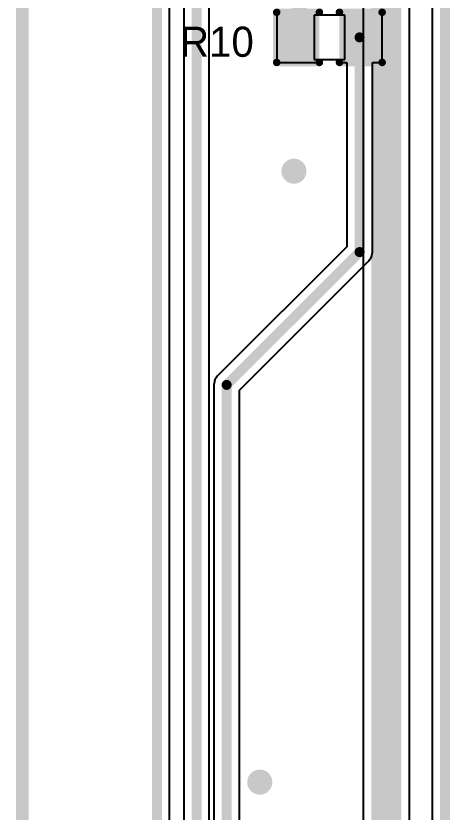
# Model space of a CAD drawing. Extents: x 10.58 to 11.54, y 9.91 to 15.27.
# Drawn here: x 10.598 to 10.938, y 13.464 to 14.089 of the extents above; entities that cross this region are included whole.
import ezdxf

# ---------------------------------------------------------------- set-up
doc = ezdxf.new("R2010")
doc.units = 0
doc.layers.get('0').update_dxf_attribs({"linetype": 'CONTINUOUS'})
for name, color, linetype in [('BOTTOMLAYER', 5, 'CONTINUOUS'), ('KEEPOUTLAYER', 6, 'CONTINUOUS'), ('MULTILAYER', 9, 'CONTINUOUS'), ('TOPLAYER', 1, 'CONTINUOUS'), ('TOPOVERLAY', 2, 'CONTINUOUS'), ('TOPPASTE', 8, 'CONTINUOUS'), ('TOPSOLDER', 216, 'CONTINUOUS'), ('VIAHOLELAYER', 16, 'CONTINUOUS')]:
    doc.layers.add(name, color=color, linetype=linetype)

# ---------------------------------------------------------------- blocks, each defined once
blk = doc.blocks.new('R_0402_25')
at = {"layer": 'TOPLAYER'}
for p, q in [((0.017, 0.0175), (-0.007, 0.0175)), ((-0.007, 0.0175), (-0.007, -0.0175)), ((0.017, -0.0175), (0.017, 0.0175)), ((-0.007, -0.0175), (0.017, -0.0175))]:
    blk.add_line(p, q, dxfattribs=at)
for points in [[(-0.006811, -0.01378), (-0.006811, 0.01378), (-0.030433, -0.01378), (-0.030433, 0.01378)], [(0.040433, -0.01378), (0.040433, 0.01378), (0.016811, -0.01378), (0.016811, 0.01378)]]:
    blk.add_solid(points, dxfattribs=at)
at = {"layer": 'TOPOVERLAY', "const_width": 0.005906}
for points in [[(-0.002874, 0.019685), (-0.036339, 0.019685)], [(-0.036339, 0.019685), (-0.036339, -0.019685)], [(0.046339, 0.019685), (0.012874, 0.019685)], [(0.046339, 0.019685), (0.046339, -0.019685)], [(-0.002874, -0.019685), (-0.036339, -0.019685)], [(0.046339, -0.019685), (0.012874, -0.019685)]]:
    blk.add_lwpolyline(points, dxfattribs=at)
at = {"layer": 'TOPOVERLAY', "const_width": 0.002953}
for points in [[(-0.037815, 0.019685, 1), (-0.034862, 0.019685, 1)], [(-0.037815, 0.019685, 1), (-0.034862, 0.019685, 1)], [(-0.00435, 0.019685, 1), (-0.001398, 0.019685, 1)], [(0.011398, 0.019685, 1), (0.01435, 0.019685, 1)], [(0.044862, 0.019685, 1), (0.047815, 0.019685, 1)], [(0.044862, 0.019685, 1), (0.047815, 0.019685, 1)], [(-0.037815, -0.019685, 1), (-0.034862, -0.019685, 1)], [(-0.037815, -0.019685, 1), (-0.034862, -0.019685, 1)], [(-0.00435, -0.019685, 1), (-0.001398, -0.019685, 1)], [(0.011398, -0.019685, 1), (0.01435, -0.019685, 1)], [(0.044862, -0.019685, 1), (0.047815, -0.019685, 1)], [(0.044862, -0.019685, 1), (0.047815, -0.019685, 1)]]:
    blk.add_lwpolyline(points, format="xyb", close=True, dxfattribs=at)
at = {"layer": 'TOPPASTE'}
for points in [[(-0.006811, -0.01378), (-0.006811, 0.01378), (-0.030433, -0.01378), (-0.030433, 0.01378)], [(0.040433, -0.01378), (0.040433, 0.01378), (0.016811, -0.01378), (0.016811, 0.01378)]]:
    blk.add_solid(points, dxfattribs=at)
at = {"layer": 'TOPSOLDER'}
for points in [[(-0.002811, -0.01778), (-0.002811, 0.01778), (-0.034433, -0.01778), (-0.034433, 0.01778)], [(0.044433, -0.01778), (0.044433, 0.01778), (0.012811, -0.01778), (0.012811, 0.01778)]]:
    blk.add_solid(points, dxfattribs=at)

msp = doc.modelspace()

# ---------------------------------------------------------------- linework, layer by layer
at = {"layer": 'BOTTOMLAYER'}
for p, q in [((10.718394, 12.651505), (10.718394, 14.576317)), ((10.729426, 14.4584), (10.729426, 12.845801)), ((10.749496, 12.849958), (10.749496, 14.454243)), ((10.924308, 14.426874), (10.924308, 12.61903)), ((10.870216, 14.324018), (10.870216, 12.451951)), ((10.906344, 12.459433), (10.906344, 14.324018))]:
    msp.add_line(p, q, dxfattribs=at)
for points, const_width in [([(10.739461, 12.845801), (10.739461, 14.4584)], 0.007874), ([(10.934343, 12.61903), (10.934343, 14.439108)], 0.007874), ([(10.88828, 12.451951), (10.88828, 14.335959)], 0.023622)]:
    msp.add_lwpolyline(points, dxfattribs=dict(at, const_width=const_width))
at = {"layer": 'BOTTOMLAYER', "const_width": 0.009843}
for points in [[(10.810918, 13.967061, 1), (10.82076, 13.967061, 1)], [(10.784146, 13.487534, 1), (10.793989, 13.487534, 1)]]:
    msp.add_lwpolyline(points, format="xyb", close=True, dxfattribs=at)
at = {"layer": 'KEEPOUTLAYER'}
for points, const_width in [([(10.602847, 12.93514), (10.602847, 15.102101)], 0.01), ([(10.708359, 12.641469), (10.708359, 14.586352)], 0.007874)]:
    msp.add_lwpolyline(points, dxfattribs=dict(at, const_width=const_width))
at = {"layer": 'MULTILAYER', "const_width": 0.009843}
for points in [[(10.810918, 13.967061, 1), (10.82076, 13.967061, 1)], [(10.784146, 13.487534, 1), (10.793989, 13.487534, 1)]]:
    msp.add_lwpolyline(points, format="xyb", close=True, dxfattribs=at)
at = {"layer": 'TOPLAYER'}
for p, q in [((10.718394, 12.651505), (10.718394, 14.576317)), ((10.802341, 14.091786), (10.802341, 14.052416)), ((10.885018, 14.052416), (10.885018, 14.091786)), ((10.837774, 14.052416), (10.837774, 14.054601)), ((10.837774, 14.054601), (10.849585, 14.054601)), ((10.849585, 14.054601), (10.849585, 14.052416)), ((10.802341, 14.052416), (10.837774, 14.052416)), ((10.849585, 14.052416), (10.857266, 14.052416)), ((10.857266, 14.052416), (10.857266, 13.907719)), ((10.877337, 13.903563), (10.877337, 14.052416)), ((10.877337, 14.052416), (10.885018, 14.052416)), ((10.857266, 13.907719), (10.755987, 13.806441)), ((10.874397, 13.896467), (10.876573, 13.899722)), ((10.876573, 13.899722), (10.877337, 13.903563)), ((10.773119, 13.795188), (10.874397, 13.896467)), ((10.755987, 13.806441), (10.753812, 13.803185)), ((10.753812, 13.803185), (10.753048, 13.799345)), ((10.753048, 13.799345), (10.753048, 13.799345)), ((10.753048, 13.799345), (10.753048, 13.799345)), ((10.753048, 13.799345), (10.753048, 13.799345)), ((10.753048, 13.799345), (10.753048, 13.799345)), ((10.753048, 13.799345), (10.753048, 12.774542)), ((10.773119, 12.778698), (10.773119, 13.795188))]:
    msp.add_line(p, q, dxfattribs=at)
for points, const_width in [([(10.820057, 14.072101), (10.820057, 14.202986)], 0.011811), ([(10.867301, 13.903563), (10.867301, 14.072101)], 0.007874), ([(10.763083, 13.799345), (10.867301, 13.903563)], 0.007874), ([(10.763083, 12.774542), (10.763083, 13.799345)], 0.007874)]:
    msp.add_lwpolyline(points, dxfattribs=dict(at, const_width=const_width))
for points, const_width in [([(10.817104, 14.072101, 1), (10.82301, 14.072101, 1)], 0.005906), ([(10.865333, 14.072101, 1), (10.86927, 14.072101, 1)], 0.003937), ([(10.810918, 13.967061, 1), (10.82076, 13.967061, 1)], 0.009843), ([(10.865333, 13.903563, 1), (10.86927, 13.903563, 1)], 0.003937), ([(10.865333, 13.903563, 1), (10.86927, 13.903563, 1)], 0.003937), ([(10.761115, 13.799345, 1), (10.765052, 13.799345, 1)], 0.003937), ([(10.761115, 13.799345, 1), (10.765052, 13.799345, 1)], 0.003937), ([(10.784146, 13.487534, 1), (10.793989, 13.487534, 1)], 0.009843)]:
    msp.add_lwpolyline(points, format="xyb", close=True, dxfattribs=dict(at, const_width=const_width))
at = {"layer": 'VIAHOLELAYER', "const_width": 0.005906}
for points in [[(10.812886, 13.967061, 1), (10.818792, 13.967061, 1)], [(10.786115, 13.487534, 1), (10.79202, 13.487534, 1)]]:
    msp.add_lwpolyline(points, format="xyb", close=True, dxfattribs=at)

# ---------------------------------------------------------------- block references
at = {"rotation": 180}
msp.add_blockref('R_0402_25', (10.848679, 14.072101), dxfattribs=at)

# ---------------------------------------------------------------- texts
at = {"layer": 'TOPOVERLAY'}
msp.add_text('R10', height=0.023622, rotation=360, dxfattribs=at).set_placement((10.726469, 14.056825))

doc.saveas('drawing.dxf')
